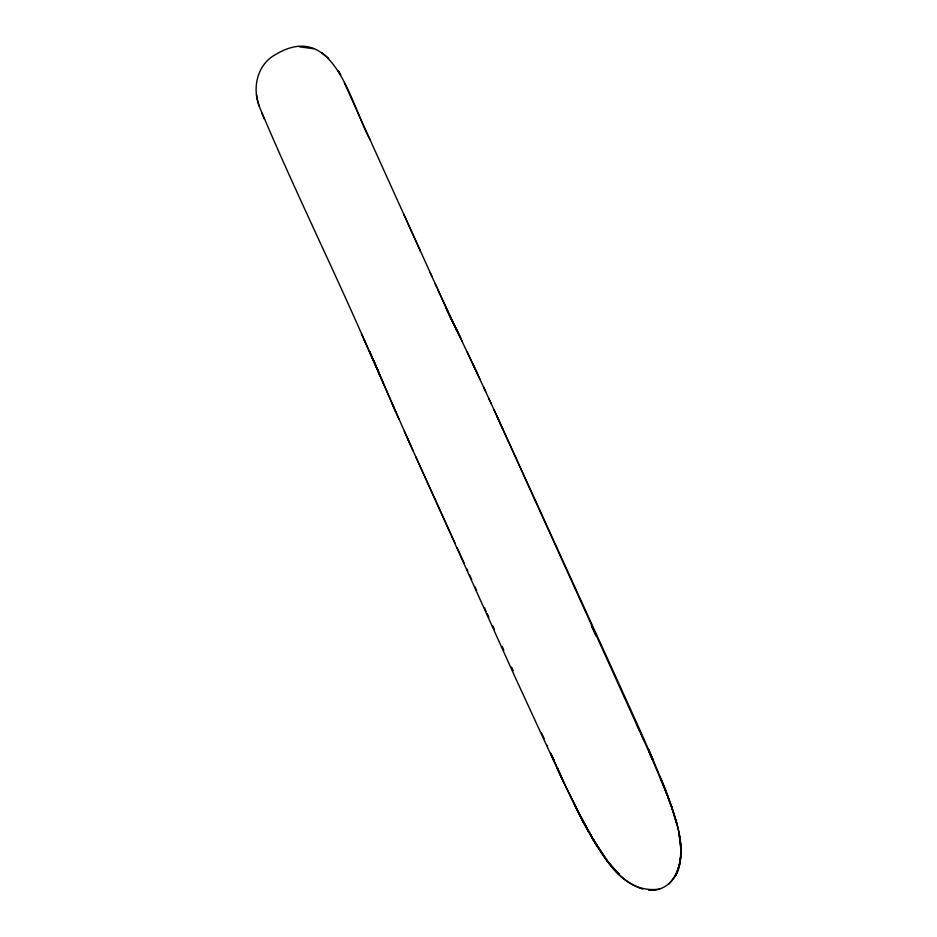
<?xml version="1.0" encoding="UTF-8"?>
<svg xmlns="http://www.w3.org/2000/svg" width="937" height="937" viewBox="0 0 937 937"><rect width="100%" height="100%" fill="white"/><g stroke="black" fill="none" stroke-linecap="round" stroke-linejoin="round"><path stroke-width="1.41" d="M668.924 883.907C693.286 857.05 674.956 817.591 664.813 788.38L668.257 797.539L648.861 751.181L652.62 759.837L496.692 415.735M659.589 889.049C616.757 895.198 596.459 843.113 578.808 813.222L587.897 830.557L565.948 787.256M369.881 139.297C350.93 105.12 334.497 18.553 274.892 54.932C257.125 64.981 252.264 87.762 259.069 105.951C293.632 188.407 333.408 268.661 368.991 350.684L378.677 372.317L364.247 340.072M648.615 890.15C664.567 892.141 677.943 878.391 679.899 863.27L675.882 875.17C688.566 845.795 673.914 813.539 663.677 785.37C648.638 748.288 631.702 712.003 615.222 675.53L499.081 420.818M299.524 46.85L313.59 48.724M642.782 889.084C619.099 881.588 605.021 858.772 592.711 838.756L608.183 862.134L619.158 874.467L607.996 861.899L592.172 838.088L596.646 845.268L582.252 820.133L566.03 787.01M321.625 52.613L328.676 58.317M578.843 813.328L583.318 822.018L570.27 795.958M561.931 778.284L566.112 787.232L562.036 778.542M467.083 351.621L485.671 391.654M564.589 784.363L565.304 785.874M462.128 341.232L455.862 328.243L480.119 379.602M563.828 782.723L515.256 677.474L404.304 431.254M557.222 767.965L561.673 777.628L557.222 767.965L557.749 769.254M472.951 364.095L478.116 375.268M551.975 756.288L554.411 761.558L550.804 753.664L551.366 754.964M483.562 387.004L491.187 403.695M499.269 421.509L503.017 429.65M454.14 325.08L437.591 289.018M593.461 630.027L591.411 625.576L596.201 636.071L594.187 631.679M551.799 755.503L554.13 760.645M551.635 755.609L556.121 765.342L555.641 764.205M488.786 398.354L499.081 420.854L493.998 409.703M448.015 311.822L435.049 283.431M542.546 735.041L544.174 738.59M550.78 753.243L552.467 756.932M344.336 82.831L420.549 251.397M451.154 534.594L415.677 456.565M451.704 535.812L455.031 543.085M457.233 547.934L464.436 563.723M466.649 568.583L467.762 571.02M469.425 574.674L471.651 579.534M474.977 586.843L476.64 590.497M484.429 607.563L486.092 611.217M487.205 613.653L488.868 617.307M492.757 625.834L494.42 629.477M502.185 646.507L503.848 650.149M511.59 667.132L513.242 670.751M430.095 272.491L437.075 287.8M404.128 214.995L432.016 276.626M413.006 450.767L382.893 382.378M636.469 723.914L639.748 731.27M361.448 333.865L366.004 344.066M640.592 732.957L644.047 740.734M407.408 438.083L410.652 445.508M380.879 377.763L381.898 380.106M541.609 732.945L541.996 733.858M547.243 745.348L547.583 746.133M391.678 402.629L395.601 411.706M261.751 112.92L264.503 119.292M552.748 757.401L553.322 758.747M399.115 419.647L369.576 351.445L383.467 383.479L373.067 359.375L379.801 375.28M554.891 762.449L555.137 763.034M556.355 765.904L557.011 767.485M664.79 788.368L671.571 806.769L668.374 797.668M259.069 105.951L257.277 98.959M256.527 94.461L257.183 98.432M680.766 856.477L679.911 863.34L680.754 856.535M619.322 874.654L613.676 868.704L619.31 874.666M597.701 847.095L587.932 830.463L597.701 847.095M339.042 72.079L338.316 70.743L340.681 75.147L339.042 72.079M587.944 830.522L583.294 821.878L587.932 830.557M460.863 338.538L447.031 310.053L460.863 338.538M578.855 813.41L574.475 804.567L578.855 813.41M450.299 316.647L445.661 307.125L457.127 331.393L450.299 316.647M561.813 777.968L557.585 768.867L561.813 777.968M649.118 750.842L648.498 749.436L653.511 760.985L649.118 750.842M664.72 788.286L660.96 778.987L664.72 788.286M671.325 805.832L676.889 824.244L671.325 805.832M680.168 841.321L678.892 833.145L680.168 841.321M680.824 849.156L680.203 841.356L680.824 849.156"/></g></svg>
